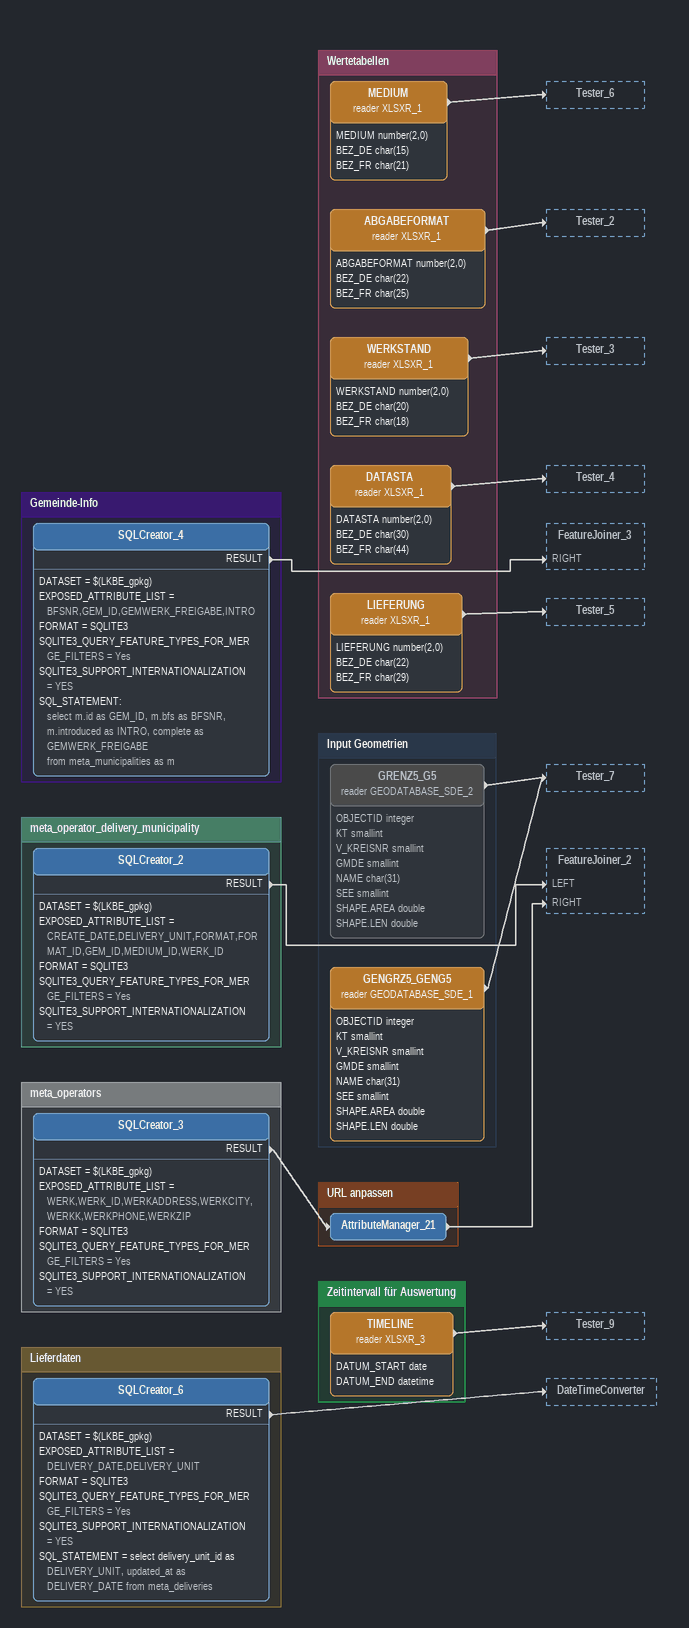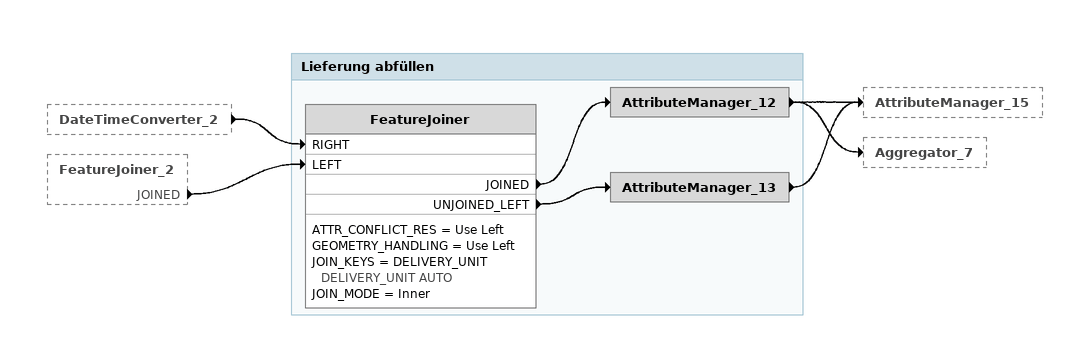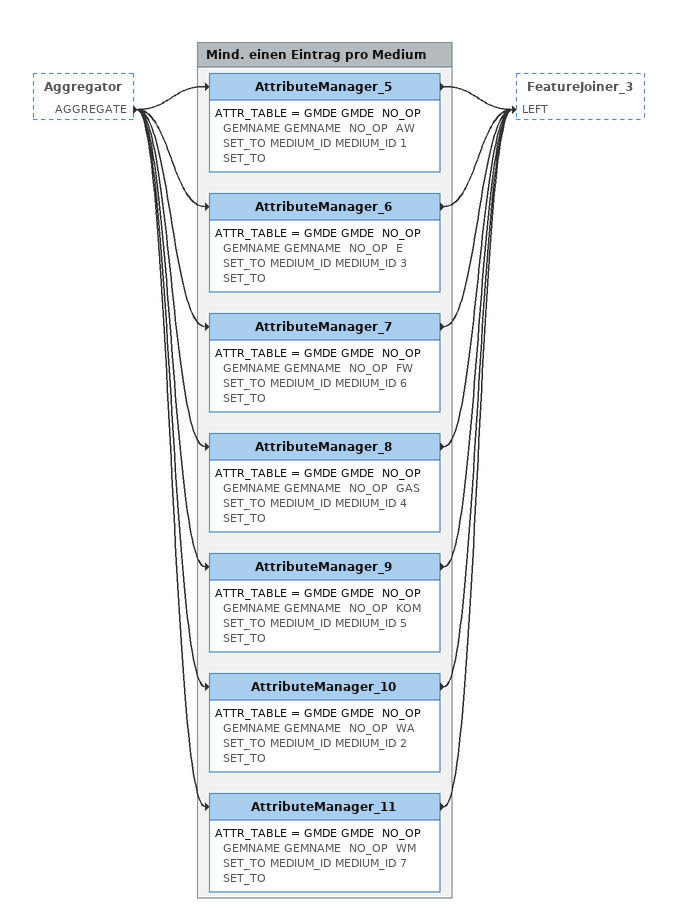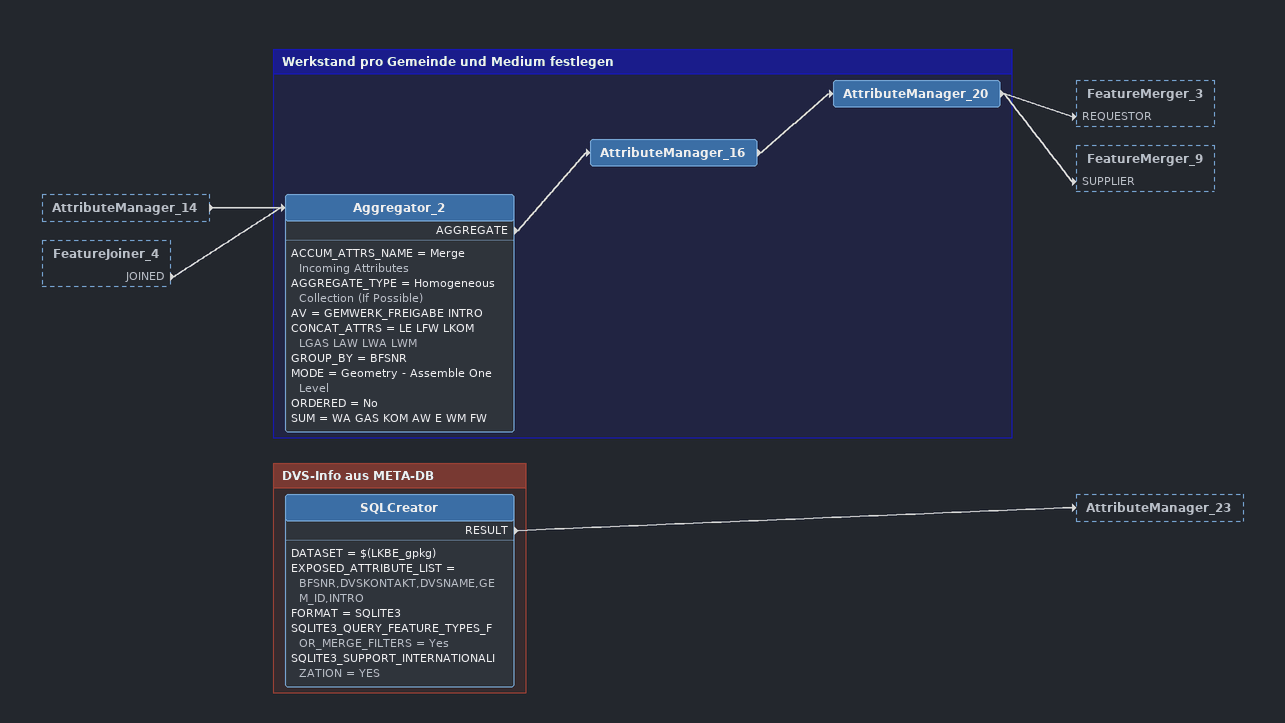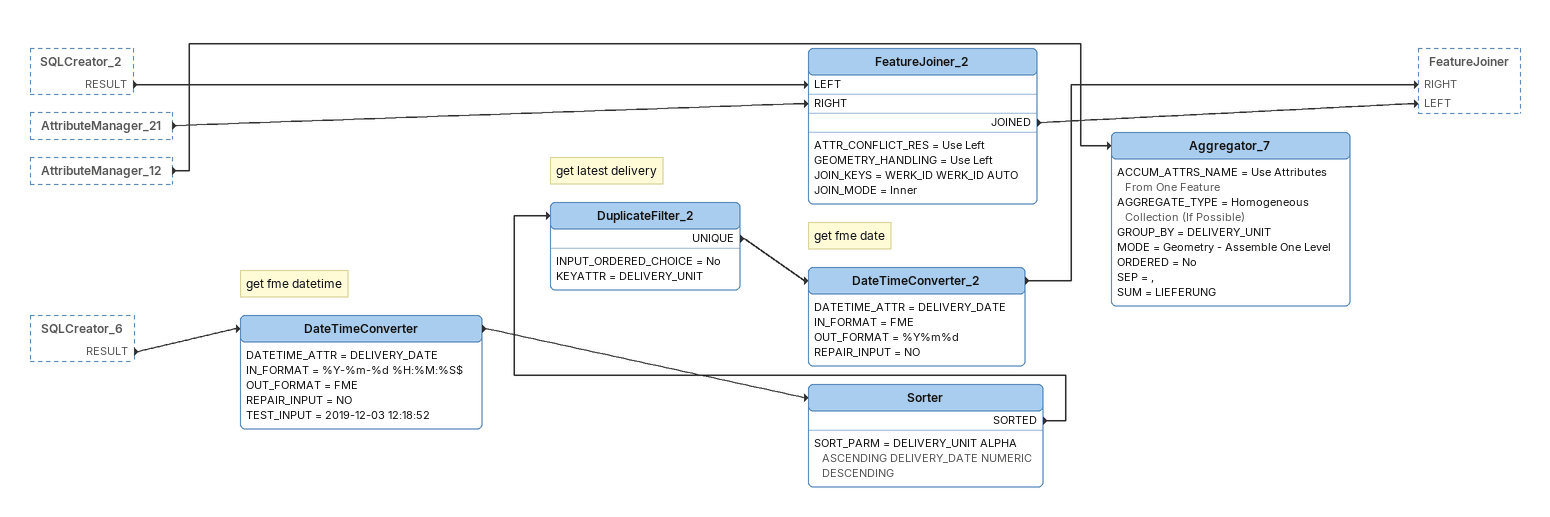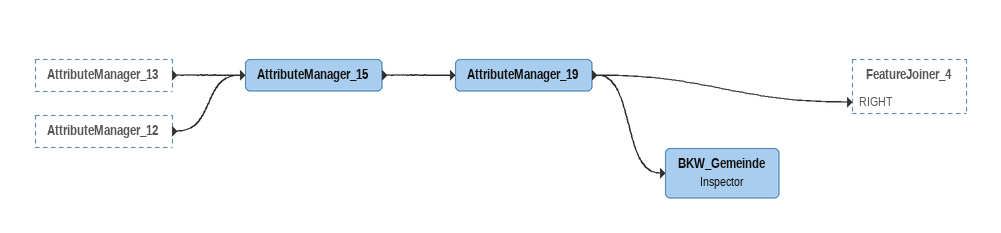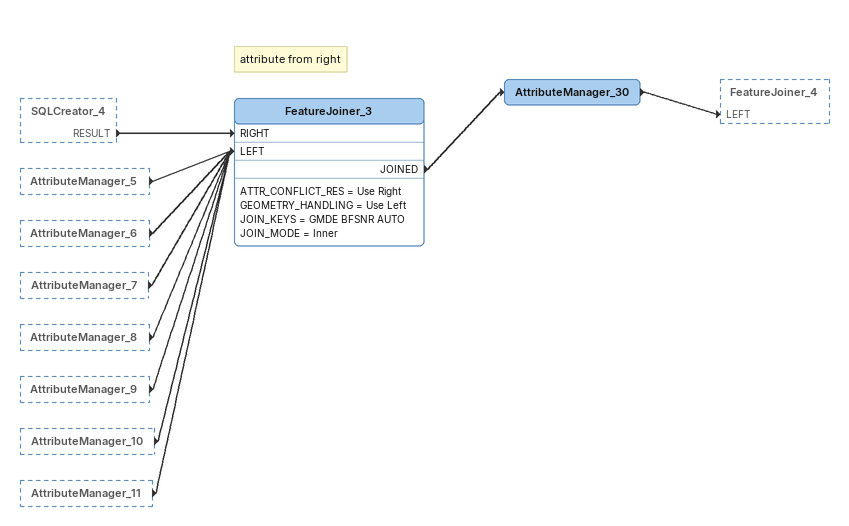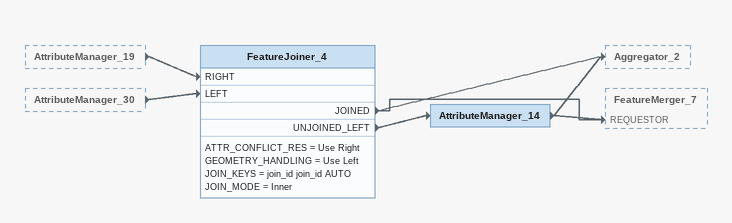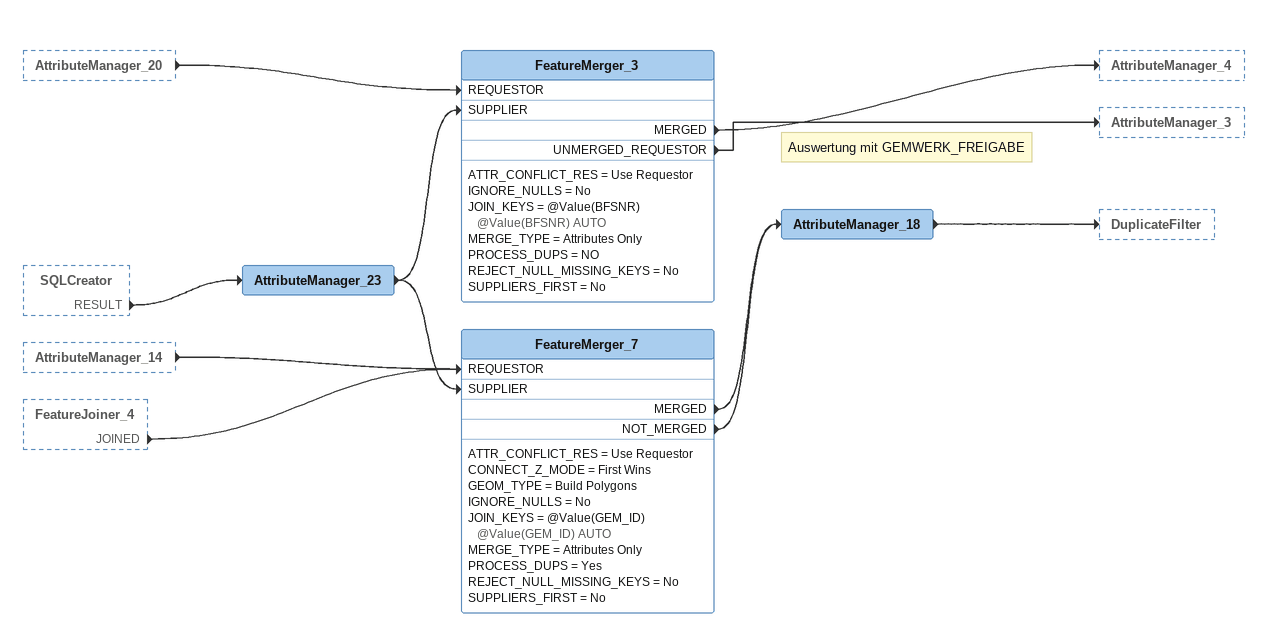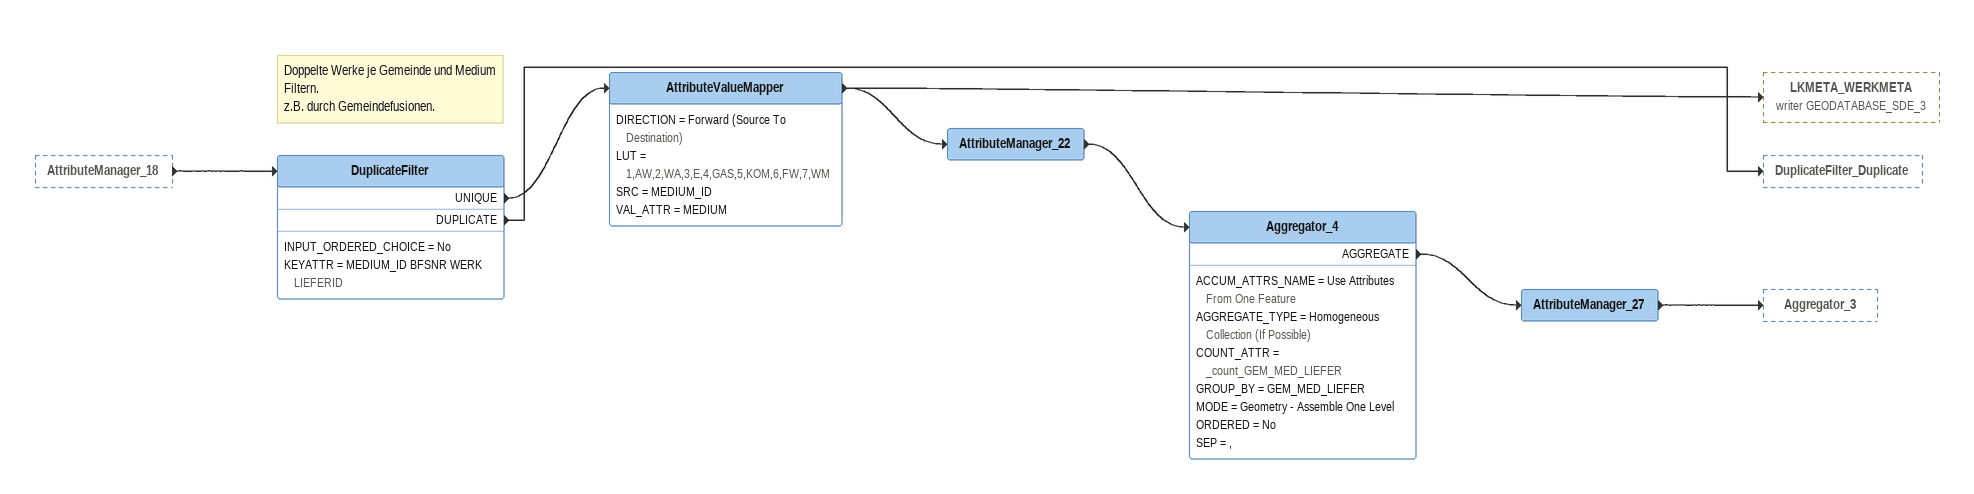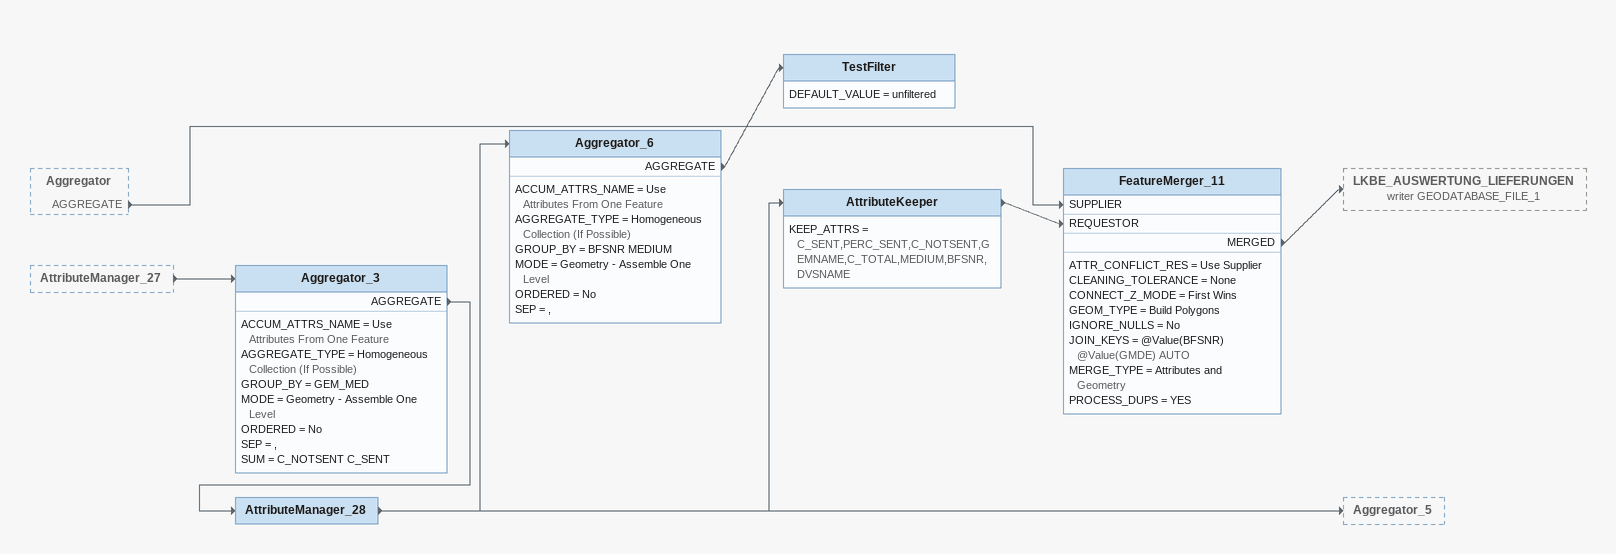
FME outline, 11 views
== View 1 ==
Bookmark: Gemeinde-Info
SQLCreator_4
    DATASET = $(LKBE_gpkg)
    EXPOSED_ATTRIBUTE_LIST = BFSNR,GEM_ID,GEMWERK_FREIGABE,INTRO
    FORMAT = SQLITE3
    SQLITE3_QUERY_FEATURE_TYPES_FOR_MERGE_FILTERS = Yes
    SQLITE3_SUPPORT_INTERNATIONALIZATION = YES
    SQL_STATEMENT:
      select m.id as GEM_ID, m.bfs as BFSNR, m.introduced as INTRO, complete as GEMWERK_FREIGABE
      from meta_municipalities as m
    RESULT -> FeatureJoiner_3 [RIGHT]

Bookmark: meta_operator_delivery_municipality
SQLCreator_2
    DATASET = $(LKBE_gpkg)
    EXPOSED_ATTRIBUTE_LIST = CREATE_DATE,DELIVERY_UNIT,FORMAT,FORMAT_ID,GEM_ID,MEDIUM_ID,WERK_ID
    FORMAT = SQLITE3
    SQLITE3_QUERY_FEATURE_TYPES_FOR_MERGE_FILTERS = Yes
    SQLITE3_SUPPORT_INTERNATIONALIZATION = YES
    RESULT -> FeatureJoiner_2 [LEFT]

Bookmark: meta_operators
SQLCreator_3
    DATASET = $(LKBE_gpkg)
    EXPOSED_ATTRIBUTE_LIST = WERK,WERK_ID,WERKADDRESS,WERKCITY,WERKK,WERKPHONE,WERKZIP
    FORMAT = SQLITE3
    SQLITE3_QUERY_FEATURE_TYPES_FOR_MERGE_FILTERS = Yes
    SQLITE3_SUPPORT_INTERNATIONALIZATION = YES
    RESULT -> AttributeManager_21

Bookmark: URL anpassen
AttributeManager_21
    -> FeatureJoiner_2 [RIGHT]

Bookmark: Lieferdaten
SQLCreator_6
    DATASET = $(LKBE_gpkg)
    EXPOSED_ATTRIBUTE_LIST = DELIVERY_DATE,DELIVERY_UNIT
    FORMAT = SQLITE3
    SQLITE3_QUERY_FEATURE_TYPES_FOR_MERGE_FILTERS = Yes
    SQLITE3_SUPPORT_INTERNATIONALIZATION = YES
    SQL_STATEMENT = select delivery_unit_id as DELIVERY_UNIT, updated_at as DELIVERY_DATE from meta_deliveries
    RESULT -> DateTimeConverter

Bookmark: Wertetabellen
MEDIUM (reader XLSXR_1)
    attributes: MEDIUM number(2,0), BEZ_DE char(15), BEZ_FR char(21)
    -> Tester_6
ABGABEFORMAT (reader XLSXR_1)
    attributes: ABGABEFORMAT number(2,0), BEZ_DE char(22), BEZ_FR char(25)
    -> Tester_2
WERKSTAND (reader XLSXR_1)
    attributes: WERKSTAND number(2,0), BEZ_DE char(20), BEZ_FR char(18)
    -> Tester_3
DATASTA (reader XLSXR_1)
    attributes: DATASTA number(2,0), BEZ_DE char(30), BEZ_FR char(44)
    -> Tester_4
LIEFERUNG (reader XLSXR_1)
    attributes: LIEFERUNG number(2,0), BEZ_DE char(22), BEZ_FR char(29)
    -> Tester_5

Bookmark: Input Geometrien
GRENZ5_G5 (reader GEODATABASE_SDE_2) [off]
    attributes: OBJECTID integer, KT smallint, V_KREISNR smallint, GMDE smallint, NAME char(31), SEE smallint, SHAPE.AREA double, SHAPE.LEN double
    -> Tester_7
GENGRZ5_GENG5 (reader GEODATABASE_SDE_1)
    attributes: OBJECTID integer, KT smallint, V_KREISNR smallint, GMDE smallint, NAME char(31), SEE smallint, SHAPE.AREA double, SHAPE.LEN double
    -> Tester_7

Bookmark: Zeitintervall für Auswertung
TIMELINE (reader XLSXR_3)
    attributes: DATUM_START date, DATUM_END datetime
    -> Tester_9

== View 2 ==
DateTimeConverter_2 [outside]
    -> FeatureJoiner [RIGHT]
FeatureJoiner_2 [outside]
    JOINED -> FeatureJoiner [LEFT]

Bookmark: Lieferung abfüllen
FeatureJoiner
    ATTR_CONFLICT_RES = Use Left
    GEOMETRY_HANDLING = Use Left
    JOIN_KEYS = DELIVERY_UNIT DELIVERY_UNIT AUTO
    JOIN_MODE = Inner
    JOINED -> AttributeManager_12
    UNJOINED_LEFT -> AttributeManager_13
AttributeManager_12
    -> AttributeManager_15
    -> Aggregator_7
AttributeManager_13
    -> AttributeManager_15

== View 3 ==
Aggregator [outside]
    AGGREGATE -> AttributeManager_9
    AGGREGATE -> AttributeManager_7
    AGGREGATE -> AttributeManager_10
    AGGREGATE -> AttributeManager_5
    AGGREGATE -> AttributeManager_8
    AGGREGATE -> AttributeManager_6
    AGGREGATE -> AttributeManager_11

Bookmark: Mind. einen Eintrag pro Medium
AttributeManager_5
    ATTR_TABLE = GMDE GMDE  NO_OP GEMNAME GEMNAME  NO_OP  AW  SET_TO MEDIUM_ID MEDIUM_ID 1 SET_TO
    -> FeatureJoiner_3 [LEFT]
AttributeManager_6
    ATTR_TABLE = GMDE GMDE  NO_OP GEMNAME GEMNAME  NO_OP  E  SET_TO MEDIUM_ID MEDIUM_ID 3 SET_TO
    -> FeatureJoiner_3 [LEFT]
AttributeManager_7
    ATTR_TABLE = GMDE GMDE  NO_OP GEMNAME GEMNAME  NO_OP  FW  SET_TO MEDIUM_ID MEDIUM_ID 6 SET_TO
    -> FeatureJoiner_3 [LEFT]
AttributeManager_8
    ATTR_TABLE = GMDE GMDE  NO_OP GEMNAME GEMNAME  NO_OP  GAS  SET_TO MEDIUM_ID MEDIUM_ID 4 SET_TO
    -> FeatureJoiner_3 [LEFT]
AttributeManager_9
    ATTR_TABLE = GMDE GMDE  NO_OP GEMNAME GEMNAME  NO_OP  KOM  SET_TO MEDIUM_ID MEDIUM_ID 5 SET_TO
    -> FeatureJoiner_3 [LEFT]
AttributeManager_10
    ATTR_TABLE = GMDE GMDE  NO_OP GEMNAME GEMNAME  NO_OP  WA  SET_TO MEDIUM_ID MEDIUM_ID 2 SET_TO
    -> FeatureJoiner_3 [LEFT]
AttributeManager_11
    ATTR_TABLE = GMDE GMDE  NO_OP GEMNAME GEMNAME  NO_OP  WM  SET_TO MEDIUM_ID MEDIUM_ID 7 SET_TO
    -> FeatureJoiner_3 [LEFT]

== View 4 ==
AttributeManager_14 [outside]
    -> Aggregator_2
FeatureJoiner_4 [outside]
    JOINED -> Aggregator_2

Bookmark: Werkstand pro Gemeinde und Medium festlegen
Aggregator_2
    ACCUM_ATTRS_NAME = Merge Incoming Attributes
    AGGREGATE_TYPE = Homogeneous Collection (If Possible)
    AV = GEMWERK_FREIGABE INTRO
    CONCAT_ATTRS = LE LFW LKOM LGAS LAW LWA LWM
    GROUP_BY = BFSNR
    MODE = Geometry - Assemble One Level
    ORDERED = No
    SUM = WA GAS KOM AW E WM FW
    AGGREGATE -> AttributeManager_16
AttributeManager_16
    -> AttributeManager_20
AttributeManager_20
    -> FeatureMerger_3 [REQUESTOR]
    -> FeatureMerger_9 [SUPPLIER]

Bookmark: DVS-Info aus META-DB
SQLCreator
    DATASET = $(LKBE_gpkg)
    EXPOSED_ATTRIBUTE_LIST = BFSNR,DVSKONTAKT,DVSNAME,GEM_ID,INTRO
    FORMAT = SQLITE3
    SQLITE3_QUERY_FEATURE_TYPES_FOR_MERGE_FILTERS = Yes
    SQLITE3_SUPPORT_INTERNATIONALIZATION = YES
    RESULT -> AttributeManager_23

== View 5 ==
SQLCreator_2 [outside]
    RESULT -> FeatureJoiner_2 [LEFT]
AttributeManager_21 [outside]
    -> FeatureJoiner_2 [RIGHT]
AttributeManager_12 [outside]
    -> Aggregator_7
SQLCreator_6 [outside]
    RESULT -> DateTimeConverter
FeatureJoiner_2
    ATTR_CONFLICT_RES = Use Left
    GEOMETRY_HANDLING = Use Left
    JOIN_KEYS = WERK_ID WERK_ID AUTO
    JOIN_MODE = Inner
    JOINED -> FeatureJoiner [LEFT]
Note: get fme datetime
DateTimeConverter
    DATETIME_ATTR = DELIVERY_DATE
    IN_FORMAT = %Y-%m-%d %H:%M:%S$
    OUT_FORMAT = FME
    REPAIR_INPUT = NO
    TEST_INPUT = 2019-12-03 12:18:52
    -> Sorter
Sorter
    SORT_PARM = DELIVERY_UNIT ALPHA ASCENDING DELIVERY_DATE NUMERIC DESCENDING
    SORTED -> DuplicateFilter_2
Note: get latest delivery
DuplicateFilter_2
    INPUT_ORDERED_CHOICE = No
    KEYATTR = DELIVERY_UNIT
    UNIQUE -> DateTimeConverter_2
Note: get fme date
DateTimeConverter_2
    DATETIME_ATTR = DELIVERY_DATE
    IN_FORMAT = FME
    OUT_FORMAT = %Y%m%d
    REPAIR_INPUT = NO
    -> FeatureJoiner [RIGHT]
Aggregator_7
    ACCUM_ATTRS_NAME = Use Attributes From One Feature
    AGGREGATE_TYPE = Homogeneous Collection (If Possible)
    GROUP_BY = DELIVERY_UNIT
    MODE = Geometry - Assemble One Level
    ORDERED = No
    SEP = ,
    SUM = LIEFERUNG

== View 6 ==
AttributeManager_13 [outside]
    -> AttributeManager_15
AttributeManager_12 [outside]
    -> AttributeManager_15
AttributeManager_15
    -> AttributeManager_19
AttributeManager_19
    -> BKW_Gemeinde
    -> FeatureJoiner_4 [RIGHT]
BKW_Gemeinde: Inspector

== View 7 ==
SQLCreator_4 [outside]
    RESULT -> FeatureJoiner_3 [RIGHT]
AttributeManager_5 [outside]
    -> FeatureJoiner_3 [LEFT]
AttributeManager_6 [outside]
    -> FeatureJoiner_3 [LEFT]
AttributeManager_7 [outside]
    -> FeatureJoiner_3 [LEFT]
AttributeManager_8 [outside]
    -> FeatureJoiner_3 [LEFT]
AttributeManager_9 [outside]
    -> FeatureJoiner_3 [LEFT]
AttributeManager_10 [outside]
    -> FeatureJoiner_3 [LEFT]
AttributeManager_11 [outside]
    -> FeatureJoiner_3 [LEFT]
Note: attribute from right
FeatureJoiner_3
    ATTR_CONFLICT_RES = Use Right
    GEOMETRY_HANDLING = Use Left
    JOIN_KEYS = GMDE BFSNR AUTO
    JOIN_MODE = Inner
    JOINED -> AttributeManager_30
AttributeManager_30
    -> FeatureJoiner_4 [LEFT]

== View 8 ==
AttributeManager_19 [outside]
    -> FeatureJoiner_4 [RIGHT]
AttributeManager_30 [outside]
    -> FeatureJoiner_4 [LEFT]
FeatureJoiner_4
    ATTR_CONFLICT_RES = Use Right
    GEOMETRY_HANDLING = Use Left
    JOIN_KEYS = join_id join_id AUTO
    JOIN_MODE = Inner
    JOINED -> Aggregator_2
    JOINED -> FeatureMerger_7 [REQUESTOR]
    UNJOINED_LEFT -> AttributeManager_14
AttributeManager_14
    -> Aggregator_2
    -> FeatureMerger_7 [REQUESTOR]

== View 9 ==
AttributeManager_20 [outside]
    -> FeatureMerger_3 [REQUESTOR]
SQLCreator [outside]
    RESULT -> AttributeManager_23
AttributeManager_14 [outside]
    -> FeatureMerger_7 [REQUESTOR]
FeatureJoiner_4 [outside]
    JOINED -> FeatureMerger_7 [REQUESTOR]
AttributeManager_23
    -> FeatureMerger_3 [SUPPLIER]
    -> FeatureMerger_7 [SUPPLIER]
FeatureMerger_3
    ATTR_CONFLICT_RES = Use Requestor
    IGNORE_NULLS = No
    JOIN_KEYS = @Value(BFSNR) @Value(BFSNR) AUTO
    MERGE_TYPE = Attributes Only
    PROCESS_DUPS = NO
    REJECT_NULL_MISSING_KEYS = No
    SUPPLIERS_FIRST = No
    MERGED -> AttributeManager_4
    UNMERGED_REQUESTOR -> AttributeManager_3
FeatureMerger_7
    ATTR_CONFLICT_RES = Use Requestor
    CONNECT_Z_MODE = First Wins
    GEOM_TYPE = Build Polygons
    IGNORE_NULLS = No
    JOIN_KEYS = @Value(GEM_ID) @Value(GEM_ID) AUTO
    MERGE_TYPE = Attributes Only
    PROCESS_DUPS = Yes
    REJECT_NULL_MISSING_KEYS = No
    SUPPLIERS_FIRST = No
    MERGED -> AttributeManager_18
    NOT_MERGED -> AttributeManager_18
Note: Auswertung mit GEMWERK_FREIGABE
AttributeManager_18
    -> DuplicateFilter

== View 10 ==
AttributeManager_18 [outside]
    -> DuplicateFilter
Note: Doppelte Werke je Gemeinde und Medium Filtern. / z.B. durch Gemeindefusionen.
DuplicateFilter
    INPUT_ORDERED_CHOICE = No
    KEYATTR = MEDIUM_ID BFSNR WERK LIEFERID
    UNIQUE -> AttributeValueMapper
    DUPLICATE -> DuplicateFilter_Duplicate
AttributeValueMapper
    DIRECTION = Forward (Source To Destination)
    LUT = 1,AW,2,WA,3,E,4,GAS,5,KOM,6,FW,7,WM
    SRC = MEDIUM_ID
    VAL_ATTR = MEDIUM
    -> LKMETA_WERKMETA (writer GEODATABASE_SDE_3)
    -> AttributeManager_22
AttributeManager_22
    -> Aggregator_4
Aggregator_4
    ACCUM_ATTRS_NAME = Use Attributes From One Feature
    AGGREGATE_TYPE = Homogeneous Collection (If Possible)
    COUNT_ATTR = _count_GEM_MED_LIEFER
    GROUP_BY = GEM_MED_LIEFER
    MODE = Geometry - Assemble One Level
    ORDERED = No
    SEP = ,
    AGGREGATE -> AttributeManager_27
AttributeManager_27
    -> Aggregator_3

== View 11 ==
Aggregator [outside]
    AGGREGATE -> FeatureMerger_11 [SUPPLIER]
AttributeManager_27 [outside]
    -> Aggregator_3
Aggregator_3
    ACCUM_ATTRS_NAME = Use Attributes From One Feature
    AGGREGATE_TYPE = Homogeneous Collection (If Possible)
    GROUP_BY = GEM_MED
    MODE = Geometry - Assemble One Level
    ORDERED = No
    SEP = ,
    SUM = C_NOTSENT C_SENT
    AGGREGATE -> AttributeManager_28
AttributeManager_28
    -> AttributeKeeper
    -> Aggregator_5
    -> Aggregator_6
Aggregator_6
    ACCUM_ATTRS_NAME = Use Attributes From One Feature
    AGGREGATE_TYPE = Homogeneous Collection (If Possible)
    GROUP_BY = BFSNR MEDIUM
    MODE = Geometry - Assemble One Level
    ORDERED = No
    SEP = ,
    AGGREGATE -> TestFilter
TestFilter
    DEFAULT_VALUE = unfiltered
AttributeKeeper
    KEEP_ATTRS = C_SENT,PERC_SENT,C_NOTSENT,GEMNAME,C_TOTAL,MEDIUM,BFSNR,DVSNAME
    -> FeatureMerger_11 [REQUESTOR]
FeatureMerger_11
    ATTR_CONFLICT_RES = Use Supplier
    CLEANING_TOLERANCE = None
    CONNECT_Z_MODE = First Wins
    GEOM_TYPE = Build Polygons
    IGNORE_NULLS = No
    JOIN_KEYS = @Value(BFSNR) @Value(GMDE) AUTO
    MERGE_TYPE = Attributes and Geometry
    PROCESS_DUPS = YES
    MERGED -> LKBE_AUSWERTUNG_LIEFERUNGEN (writer GEODATABASE_FILE_1)
